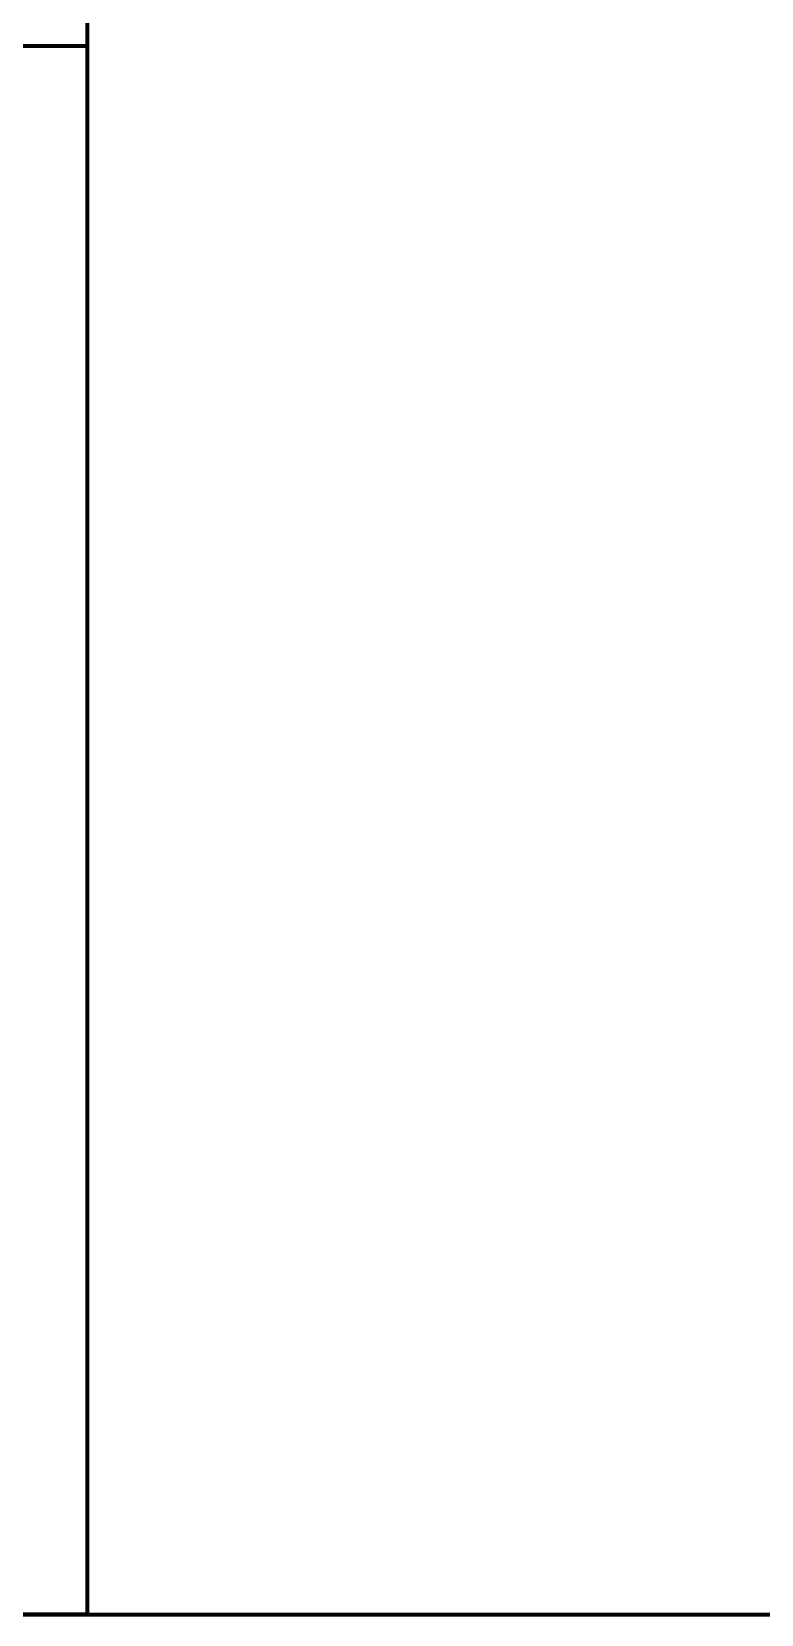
# Model space of a CAD drawing. Header units: centimetres. Extents: x -8 to 8, y -13.2 to 13.9.
# Drawn here: x -3.542 to -2.332, y -7.8 to -5.176 of the extents above; entities that cross this region are included whole.
import ezdxf

# ---------------------------------------------------------------- set-up
doc = ezdxf.new("R2010")
doc.units = ezdxf.units.CM
doc.header["$MEASUREMENT"] = 0
doc.layers.add('Layer 1', color=7, linetype='Continuous')

msp = doc.modelspace()

# ---------------------------------------------------------------- linework, layer by layer
at = {"layer": 'Layer 1', "lineweight": 100}
for points in [[(-5.85, -7.30005), (-5.85, -7.30005), (-5.85, 7.29995), (-5.85, 7.29995), (-5.85, 7.29995), (-5.85, 7.57609), (-5.62614, 7.79995), (-5.35, 7.79995), (-5.35, 7.79995), (-5.35, 7.79995), (5.35, 7.79995), (5.35, 7.79995), (5.35, 7.79995), (5.62614, 7.79995), (5.85, 7.57609), (5.85, 7.29995), (5.85, 7.29995), (5.85, 7.29995), (5.85, -7.30005), (5.85, -7.30005), (5.85, -7.30005), (5.85, -7.57619), (5.62614, -7.80005), (5.35, -7.80005), (5.35, -7.80005), (5.35, -7.80005), (-5.35, -7.80005), (-5.35, -7.80005), (-5.35, -7.80005), (-5.62614, -7.80005), (-5.85, -7.57619), (-5.85, -7.30005)], [(-5.85, -7.30005), (-5.85, -7.30005), (-5.85, 7.29995), (-5.85, 7.29995), (-5.85, 7.29995), (-5.85, 7.57609), (-5.62614, 7.79995), (-5.35, 7.79995), (-5.35, 7.79995), (-5.35, 7.79995), (2.95, 7.79995), (2.95, 7.79995), (2.95, 7.79995), (3.22614, 7.79995), (3.45, 7.57609), (3.45, 7.29995), (3.45, 7.29995), (3.45, 7.29995), (3.45, -7.30005), (3.45, -7.30005), (3.45, -7.30005), (3.45, -7.57619), (3.22614, -7.80005), (2.95, -7.80005), (2.95, -7.80005), (2.95, -7.80005), (-5.35, -7.80005), (-5.35, -7.80005), (-5.35, -7.80005), (-5.62614, -7.80005), (-5.85, -7.57619), (-5.85, -7.30005)], [(-3.45, -7.80005), (-3.45, -7.80005), (-3.45, -5.20005), (-3.45, -5.20005), (-3.45, -5.20005), (-3.45, -5.20005), (-3.95, -5.20005), (-3.95, -5.20005), (-3.95, -5.20005), (-3.95, -5.20005), (-5.35, -5.20005), (-5.35, -5.20005), (-5.35, -5.20005), (-5.35, -5.20005), (-5.85, -5.20005), (-5.85, -5.20005), (-5.85, -5.20005), (-5.85, -5.20005), (-5.85, -7.30005), (-5.85, -7.30005), (-5.85, -7.30005), (-5.85, -7.57619), (-5.62614, -7.80005), (-5.35, -7.80005), (-5.35, -7.80005), (-5.35, -7.80005), (-3.95, -7.80005), (-3.95, -7.80005), (-3.95, -7.80005), (-3.95, -7.80005), (-3.45, -7.80005), (-3.45, -7.80005)]]:
    msp.add_open_spline(points, degree=3, knots=[0, 0, 0, 0, 0.1111111, 0.1111111, 0.1111111, 0.1111111, 0.2222222, 0.2222222, 0.2222222, 0.2222222, 0.3333333, 0.3333333, 0.3333333, 0.3333333, 0.4444444, 0.4444444, 0.4444444, 0.4444444, 0.5555556, 0.5555556, 0.5555556, 0.5555556, 0.6666667, 0.6666667, 0.6666667, 0.6666667, 0.7777778, 0.7777778, 0.7777778, 0.7777778, 1, 1, 1, 1], dxfattribs=at)
msp.add_open_spline([(-3.45, 7.79995), (-3.45, 7.79995), (-3.45, -7.80005), (-3.45, -7.80005)], degree=3, dxfattribs=at)

doc.saveas('drawing.dxf')
